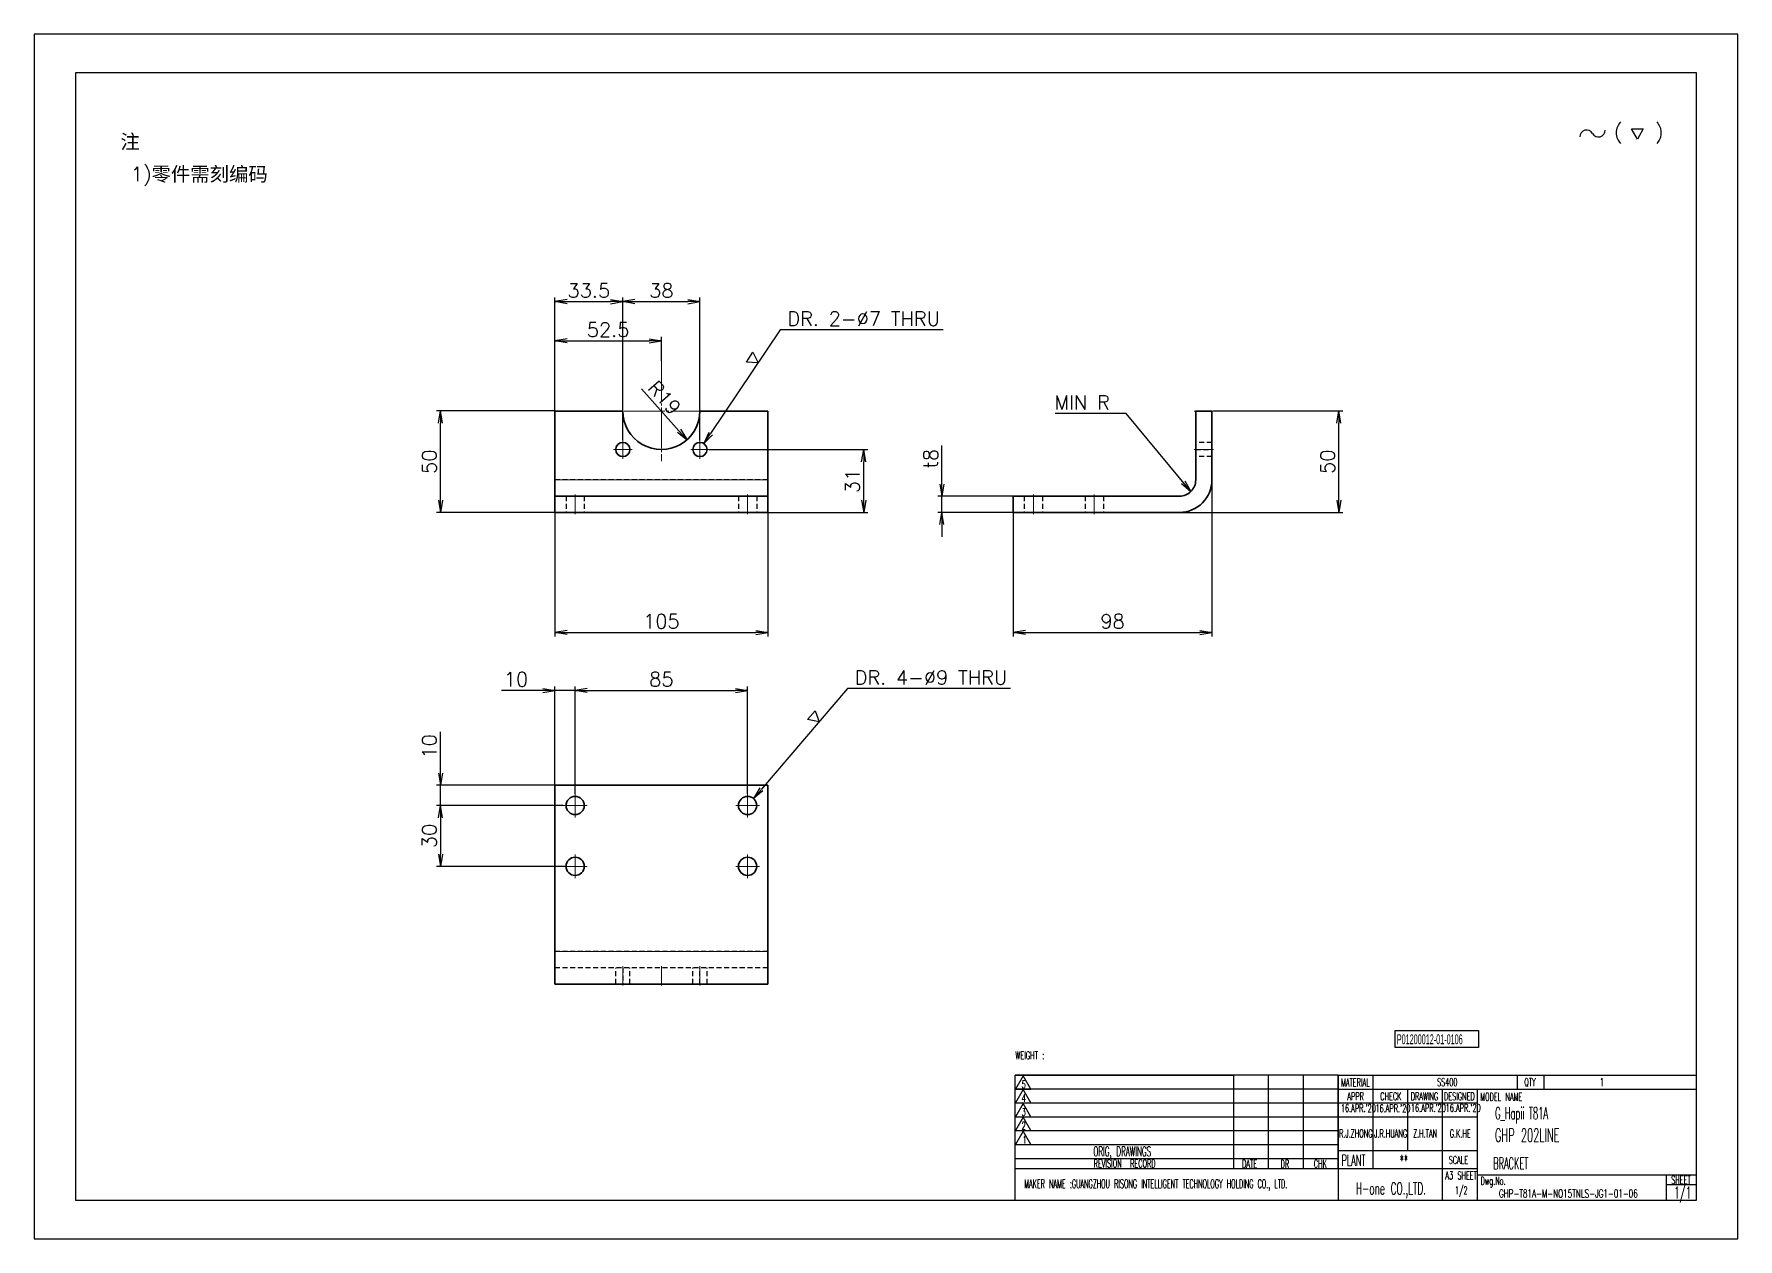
# Model space of a CAD drawing. Header units: millimetres. Extents: x -10155 to 20189, y -25550 to -22580.
# Drawn here: x 3480 to 4320, y -25548 to -24954 of the extents above; entities that cross this region are included whole.
import ezdxf
from ezdxf.enums import TextEntityAlignment as Align

# ---------------------------------------------------------------- set-up
doc = ezdxf.new("R2010")
doc.units = ezdxf.units.MM
doc.linetypes.add('CENTER-HOKUTO', pattern=[23, 20, -1, 1, -1])
doc.linetypes.add('HIDDEN-HOKUTO', pattern=[3.8, 2.5, -1.3])
doc.layers.add('AM_7', color=2, linetype='CENTER-HOKUTO', lineweight=30)
doc.layers.add('AM_HID', color=1, linetype='HIDDEN-HOKUTO', lineweight=25)
doc.layers.add('title_frame', color=7, linetype='Continuous')
doc.layers.add('word_dim', color=253, linetype='Continuous')
doc.styles.add('MX_NOTE_STANDARD', font='txt.shx', dxfattribs={"bigfont": 'bigfont.shx'})
doc.styles.get("Standard").update_dxf_attribs({"font": 'romans.shx', "bigfont": 'bigfont.shx'})
doc.dimstyles.new('RS1-2', dxfattribs={"dimscale": 2, "dimtxt": 3.5, "dimasz": 3, "dimexe": 1, "dimexo": 0, "dimgap": 1, "dimtad": 3, "dimdsep": 46, "dimtxsty": 'Standard', "dimblk1": 'OPEN', "dimblk2": 'OPEN', "dimsah": 1, "dimcen": 0, "dimclrd": 256, "dimclre": 256, "dimclrt": 3, "dimazin": 2, "dimtfac": 1, "dimtmove": 0, "dimatfit": 3, "dimldrblk": 'OPEN', "dimfxl": 0, "dimtolj": 1, "dimtzin": 0, "dimarcsym": 0})

# ---------------------------------------------------------------- blocks, each defined once
blk = doc.blocks.new('shiage0')
at = {"layer": 'word_dim', "color": 3, "linetype": 'Continuous'}
for centre, start, end in [((1.69, 0), 30, 180), ((4.61, 1.69), 210, 0)]:
    blk.add_arc(centre, 1.69, start, end, dxfattribs=at)
blk = doc.blocks.new('12')
at = {"layer": 'title_frame', "color": 3, "linetype": 'Continuous'}
blk.add_lwpolyline([(20.46, 3.03), (19.01, 5.53), (21.9, 5.53)], close=True, dxfattribs=at)
blk.add_blockref('shiage0', (6.23, 3.56), dxfattribs=at)
blk.add_text('(   )', height=3.5, dxfattribs=at).set_placement((14.64, 3.08))
blk = doc.blocks.new('_Open')
at = {"color": 0, "lineweight": -2}
for p, q in [((-1, 0.17), (0, 0)), ((-1, -0.17), (0, 0)), ((0, 0), (-1, 0))]:
    blk.add_line(p, q, dxfattribs=at)
blk = doc.blocks.new('*D391')
at = {"layer": 'DEFPOINTS', "color": 0, "linetype": 'Continuous', "ltscale": 2}
for p in [(4060.66, -25168.11), (3962.66, -25189.36), (4060.66, -25248.55)]:
    blk.add_point(p, dxfattribs=at)
at = {"layer": 'word_dim', "linetype": 'Continuous', "lineweight": -2, "ltscale": 2}
for p, q in [((4060.66, -25168.11), (4060.66, -25250.55)), ((3962.66, -25189.36), (3962.66, -25250.55)), ((3968.66, -25248.55), (4054.66, -25248.55))]:
    blk.add_line(p, q, dxfattribs=at)
at = {"layer": 'word_dim', "linetype": 'Continuous', "lineweight": -2, "ltscale": 2, "xscale": 6, "yscale": 6, "zscale": 6, "rotation": 180}
blk.add_blockref('_Open', (3962.66, -25248.55), dxfattribs=at)
at = {"layer": 'word_dim', "linetype": 'Continuous', "lineweight": -2, "ltscale": 2, "xscale": 6, "yscale": 6, "zscale": 6}
blk.add_blockref('_Open', (4060.66, -25248.55), dxfattribs=at)
at = {"layer": 'word_dim', "color": 3, "linetype": 'Continuous', "ltscale": 2, "insert": (4011.66, -25243.05), "char_height": 7, "attachment_point": 5}
blk.add_mtext('\\A1;98', dxfattribs=at)
blk = doc.blocks.new('*D392')
at = {"layer": 'DEFPOINTS', "color": 0, "linetype": 'Continuous', "ltscale": 2}
for p in [(3927.53, -25181.36), (3962.66, -25181.36), (3962.66, -25189.36)]:
    blk.add_point(p, dxfattribs=at)
at = {"layer": 'word_dim', "linetype": 'Continuous', "lineweight": -2, "ltscale": 2}
for p, q in [((3927.53, -25175.36), (3927.53, -25156.36)), ((3962.66, -25181.36), (3925.53, -25181.36)), ((3927.53, -25189.36), (3927.53, -25181.36)), ((3962.66, -25189.36), (3925.53, -25189.36)), ((3927.53, -25195.36), (3927.53, -25201.36))]:
    blk.add_line(p, q, dxfattribs=at)
at = {"layer": 'word_dim', "linetype": 'Continuous', "lineweight": -2, "ltscale": 2, "xscale": 6, "yscale": 6, "zscale": 6}
for p, rotation in [((3927.53, -25181.36), 270), ((3927.53, -25189.36), 90)]:
    blk.add_blockref('_Open', p, dxfattribs=dict(at, rotation=rotation))
at = {"layer": 'word_dim', "color": 3, "linetype": 'Continuous', "ltscale": 2, "insert": (3922.03, -25162.86), "char_height": 7, "attachment_point": 5, "rotation": 90}
blk.add_mtext('\\A1;t8', dxfattribs=at)
blk = doc.blocks.new('*D393')
at = {"layer": 'DEFPOINTS', "color": 0, "linetype": 'Continuous', "ltscale": 2}
for p in [(4061.46, -25139.36), (4123.17, -25139.36), (4035.02, -25189.36)]:
    blk.add_point(p, dxfattribs=at)
at = {"layer": 'word_dim', "linetype": 'Continuous', "lineweight": -2, "ltscale": 2}
for p, q in [((4061.46, -25139.36), (4125.17, -25139.36)), ((4123.17, -25183.36), (4123.17, -25145.36)), ((4035.02, -25189.36), (4125.17, -25189.36))]:
    blk.add_line(p, q, dxfattribs=at)
at = {"layer": 'word_dim', "linetype": 'Continuous', "lineweight": -2, "ltscale": 2, "xscale": 6, "yscale": 6, "zscale": 6}
for p, rotation in [((4123.17, -25139.36), 90), ((4123.17, -25189.36), 270)]:
    blk.add_blockref('_Open', p, dxfattribs=dict(at, rotation=rotation))
at = {"layer": 'word_dim', "color": 3, "linetype": 'Continuous', "ltscale": 2, "insert": (4117.67, -25164.36), "char_height": 7, "attachment_point": 5, "rotation": 90}
blk.add_mtext('\\A1;50', dxfattribs=at)
blk = doc.blocks.new('*D394')
at = {"layer": 'DEFPOINTS', "color": 0, "linetype": 'Continuous', "ltscale": 2}
for p in [(3736.72, -25189.36), (3841.72, -25189.36), (3841.72, -25248.55)]:
    blk.add_point(p, dxfattribs=at)
at = {"layer": 'word_dim', "linetype": 'Continuous', "lineweight": -2, "ltscale": 2}
for p, q in [((3736.72, -25189.36), (3736.72, -25250.55)), ((3841.72, -25189.36), (3841.72, -25250.55)), ((3742.72, -25248.55), (3835.72, -25248.55))]:
    blk.add_line(p, q, dxfattribs=at)
at = {"layer": 'word_dim', "linetype": 'Continuous', "lineweight": -2, "ltscale": 2, "xscale": 6, "yscale": 6, "zscale": 6, "rotation": 180}
blk.add_blockref('_Open', (3736.72, -25248.55), dxfattribs=at)
at = {"layer": 'word_dim', "linetype": 'Continuous', "lineweight": -2, "ltscale": 2, "xscale": 6, "yscale": 6, "zscale": 6}
blk.add_blockref('_Open', (3841.72, -25248.55), dxfattribs=at)
at = {"layer": 'word_dim', "color": 3, "linetype": 'Continuous', "ltscale": 2, "insert": (3789.22, -25243.05), "char_height": 7, "attachment_point": 5}
blk.add_mtext('\\A1;105', dxfattribs=at)
blk = doc.blocks.new('*D395')
at = {"layer": 'DEFPOINTS', "color": 0, "linetype": 'Continuous', "ltscale": 2}
for p in [(3680.35, -25139.36), (3736.72, -25139.36), (3736.72, -25189.36)]:
    blk.add_point(p, dxfattribs=at)
at = {"layer": 'word_dim', "linetype": 'Continuous', "lineweight": -2, "ltscale": 2}
for p, q in [((3736.72, -25139.36), (3678.35, -25139.36)), ((3680.35, -25183.36), (3680.35, -25145.36)), ((3736.72, -25189.36), (3678.35, -25189.36))]:
    blk.add_line(p, q, dxfattribs=at)
at = {"layer": 'word_dim', "linetype": 'Continuous', "lineweight": -2, "ltscale": 2, "xscale": 6, "yscale": 6, "zscale": 6}
for p, rotation in [((3680.35, -25139.36), 90), ((3680.35, -25189.36), 270)]:
    blk.add_blockref('_Open', p, dxfattribs=dict(at, rotation=rotation))
at = {"layer": 'word_dim', "color": 3, "linetype": 'Continuous', "ltscale": 2, "insert": (3674.85, -25164.36), "char_height": 7, "attachment_point": 5, "rotation": 90}
blk.add_mtext('\\A1;50', dxfattribs=at)
blk = doc.blocks.new('*D396')
at = {"layer": 'DEFPOINTS', "color": 0, "linetype": 'Continuous', "ltscale": 2}
for p in [(3812.77, -25158.36), (3888.96, -25158.36), (3841.72, -25189.36)]:
    blk.add_point(p, dxfattribs=at)
at = {"layer": 'word_dim', "linetype": 'Continuous', "lineweight": -2, "ltscale": 2}
for p, q in [((3812.77, -25158.36), (3890.96, -25158.36)), ((3888.96, -25183.36), (3888.96, -25164.36)), ((3841.72, -25189.36), (3890.96, -25189.36))]:
    blk.add_line(p, q, dxfattribs=at)
at = {"layer": 'word_dim', "linetype": 'Continuous', "lineweight": -2, "ltscale": 2, "xscale": 6, "yscale": 6, "zscale": 6}
for p, rotation in [((3888.96, -25158.36), 90), ((3888.96, -25189.36), 270)]:
    blk.add_blockref('_Open', p, dxfattribs=dict(at, rotation=rotation))
at = {"layer": 'word_dim', "color": 3, "linetype": 'Continuous', "ltscale": 2, "insert": (3883.46, -25173.86), "char_height": 7, "attachment_point": 5, "rotation": 90}
blk.add_mtext('\\A1;31', dxfattribs=at)
blk = doc.blocks.new('*D397')
at = {"layer": 'DEFPOINTS', "color": 0, "linetype": 'Continuous', "ltscale": 2}
for p in [(3770.22, -25085.43), (3736.72, -25139.36), (3770.22, -25153.81)]:
    blk.add_point(p, dxfattribs=at)
at = {"layer": 'word_dim', "linetype": 'Continuous', "lineweight": -2, "ltscale": 2}
for p, q in [((3736.72, -25139.36), (3736.72, -25083.43)), ((3742.72, -25085.43), (3764.22, -25085.43)), ((3770.22, -25153.81), (3770.22, -25083.43))]:
    blk.add_line(p, q, dxfattribs=at)
at = {"layer": 'word_dim', "linetype": 'Continuous', "lineweight": -2, "ltscale": 2, "xscale": 6, "yscale": 6, "zscale": 6, "rotation": 180}
blk.add_blockref('_Open', (3736.72, -25085.43), dxfattribs=at)
at = {"layer": 'word_dim', "linetype": 'Continuous', "lineweight": -2, "ltscale": 2, "xscale": 6, "yscale": 6, "zscale": 6}
blk.add_blockref('_Open', (3770.22, -25085.43), dxfattribs=at)
at = {"layer": 'word_dim', "color": 3, "linetype": 'Continuous', "ltscale": 2, "insert": (3753.47, -25079.93), "char_height": 7, "attachment_point": 5}
blk.add_mtext('\\A1;33.5', dxfattribs=at)
blk = doc.blocks.new('*D398')
at = {"layer": 'DEFPOINTS', "color": 0, "linetype": 'Continuous', "ltscale": 2}
for p in [(3808.22, -25085.43), (3770.22, -25153.81), (3808.22, -25153.81)]:
    blk.add_point(p, dxfattribs=at)
at = {"layer": 'word_dim', "linetype": 'Continuous', "lineweight": -2, "ltscale": 2}
for p, q in [((3770.22, -25153.81), (3770.22, -25083.43)), ((3776.22, -25085.43), (3802.22, -25085.43)), ((3808.22, -25153.81), (3808.22, -25083.43))]:
    blk.add_line(p, q, dxfattribs=at)
at = {"layer": 'word_dim', "linetype": 'Continuous', "lineweight": -2, "ltscale": 2, "xscale": 6, "yscale": 6, "zscale": 6, "rotation": 180}
blk.add_blockref('_Open', (3770.22, -25085.43), dxfattribs=at)
at = {"layer": 'word_dim', "linetype": 'Continuous', "lineweight": -2, "ltscale": 2, "xscale": 6, "yscale": 6, "zscale": 6}
blk.add_blockref('_Open', (3808.22, -25085.43), dxfattribs=at)
at = {"layer": 'word_dim', "color": 3, "linetype": 'Continuous', "ltscale": 2, "insert": (3789.22, -25079.93), "char_height": 7, "attachment_point": 5}
blk.add_mtext('\\A1;38', dxfattribs=at)
blk = doc.blocks.new('*D399')
at = {"layer": 'DEFPOINTS', "color": 0, "linetype": 'Continuous', "ltscale": 2}
for p in [(3789.22, -25104.79), (3789.22, -25114.66), (3736.72, -25139.36)]:
    blk.add_point(p, dxfattribs=at)
at = {"layer": 'word_dim', "linetype": 'Continuous', "lineweight": -2, "ltscale": 2}
for p, q in [((3736.72, -25139.36), (3736.72, -25102.79)), ((3742.72, -25104.79), (3783.22, -25104.79)), ((3789.22, -25114.66), (3789.22, -25102.79))]:
    blk.add_line(p, q, dxfattribs=at)
at = {"layer": 'word_dim', "linetype": 'Continuous', "lineweight": -2, "ltscale": 2, "xscale": 6, "yscale": 6, "zscale": 6, "rotation": 180}
blk.add_blockref('_Open', (3736.72, -25104.79), dxfattribs=at)
at = {"layer": 'word_dim', "linetype": 'Continuous', "lineweight": -2, "ltscale": 2, "xscale": 6, "yscale": 6, "zscale": 6}
blk.add_blockref('_Open', (3789.22, -25104.79), dxfattribs=at)
at = {"layer": 'word_dim', "color": 3, "linetype": 'Continuous', "ltscale": 2, "insert": (3762.97, -25099.29), "char_height": 7, "attachment_point": 5}
blk.add_mtext('\\A1;52.5', dxfattribs=at)
blk = doc.blocks.new('*D400')
at = {"layer": 'DEFPOINTS', "color": 0, "linetype": 'Continuous', "ltscale": 2}
for p in [(3789.22, -25139.36), (3801.87, -25153.54)]:
    blk.add_point(p, dxfattribs=at)
at = {"layer": 'word_dim', "linetype": 'Continuous', "lineweight": -2, "ltscale": 2}
blk.add_line((3779.46, -25128.42), (3797.88, -25149.06), dxfattribs=at)
at = {"layer": 'word_dim', "linetype": 'Continuous', "lineweight": -2, "ltscale": 2, "xscale": 6, "yscale": 6, "zscale": 6, "rotation": 311.7435902242366}
blk.add_blockref('_Open', (3801.87, -25153.54), dxfattribs=at)
at = {"layer": 'word_dim', "color": 3, "linetype": 'Continuous', "ltscale": 2, "insert": (3790.77, -25132.84), "char_height": 7, "attachment_point": 5, "rotation": 311.74359}
blk.add_mtext('\\A1;R19', dxfattribs=at)
blk = doc.blocks.new('*D401')
at = {"layer": 'DEFPOINTS', "color": 0, "linetype": 'Continuous', "ltscale": 2}
for p in [(3810.17, -25155.45), (3806.27, -25161.27)]:
    blk.add_point(p, dxfattribs=at)
at = {"layer": 'word_dim', "linetype": 'Continuous', "lineweight": -2, "ltscale": 2}
for p, q in [((3847.76, -25099.35), (3813.51, -25150.47)), ((3928.16, -25099.35), (3847.76, -25099.35))]:
    blk.add_line(p, q, dxfattribs=at)
at = {"layer": 'word_dim', "linetype": 'Continuous', "lineweight": -2, "ltscale": 2, "xscale": 6, "yscale": 6, "zscale": 6, "rotation": 236.1779043130994}
blk.add_blockref('_Open', (3810.17, -25155.45), dxfattribs=at)
at = {"layer": 'word_dim', "color": 3, "linetype": 'Continuous', "ltscale": 2, "insert": (3888.96, -25093.85), "char_height": 7, "attachment_point": 5}
blk.add_mtext('\\A1;DR. 2-∅7 THRU', dxfattribs=at)
blk = doc.blocks.new('shiage1')
at = {"layer": 'word_dim', "color": 3, "linetype": 'Continuous'}
for p, q in [((0, 0), (-1.44, 2.5)), ((-1.44, 2.5), (1.44, 2.5)), ((1.44, 2.5), (0, 0))]:
    blk.add_line(p, q, dxfattribs=at)
blk = doc.blocks.new('*D402')
at = {"layer": 'DEFPOINTS', "color": 0, "linetype": 'Continuous', "ltscale": 2}
for p in [(3746.72, -25277.11), (3736.72, -25323.87), (3746.72, -25328.02)]:
    blk.add_point(p, dxfattribs=at)
at = {"layer": 'word_dim', "linetype": 'Continuous', "lineweight": -2, "ltscale": 2}
for p, q in [((3736.72, -25323.87), (3736.72, -25275.11)), ((3746.72, -25328.02), (3746.72, -25275.11)), ((3730.72, -25277.11), (3710.39, -25277.11)), ((3746.72, -25277.11), (3736.72, -25277.11)), ((3752.72, -25277.11), (3758.72, -25277.11))]:
    blk.add_line(p, q, dxfattribs=at)
at = {"layer": 'word_dim', "linetype": 'Continuous', "lineweight": -2, "ltscale": 2, "xscale": 6, "yscale": 6, "zscale": 6}
blk.add_blockref('_Open', (3736.72, -25277.11), dxfattribs=at)
at = {"layer": 'word_dim', "linetype": 'Continuous', "lineweight": -2, "ltscale": 2, "xscale": 6, "yscale": 6, "zscale": 6, "rotation": 180}
blk.add_blockref('_Open', (3746.72, -25277.11), dxfattribs=at)
at = {"layer": 'word_dim', "color": 3, "linetype": 'Continuous', "ltscale": 2, "insert": (3717.55, -25271.61), "char_height": 7, "attachment_point": 5}
blk.add_mtext('\\A1;10', dxfattribs=at)
blk = doc.blocks.new('*D403')
at = {"layer": 'DEFPOINTS', "color": 0, "linetype": 'Continuous', "ltscale": 2}
for p in [(3831.72, -25277.11), (3746.72, -25328.02), (3831.72, -25328.02)]:
    blk.add_point(p, dxfattribs=at)
at = {"layer": 'word_dim', "linetype": 'Continuous', "lineweight": -2, "ltscale": 2}
for p, q in [((3746.72, -25328.02), (3746.72, -25275.11)), ((3831.72, -25328.02), (3831.72, -25275.11)), ((3752.72, -25277.11), (3825.72, -25277.11))]:
    blk.add_line(p, q, dxfattribs=at)
at = {"layer": 'word_dim', "linetype": 'Continuous', "lineweight": -2, "ltscale": 2, "xscale": 6, "yscale": 6, "zscale": 6, "rotation": 180}
blk.add_blockref('_Open', (3746.72, -25277.11), dxfattribs=at)
at = {"layer": 'word_dim', "linetype": 'Continuous', "lineweight": -2, "ltscale": 2, "xscale": 6, "yscale": 6, "zscale": 6}
blk.add_blockref('_Open', (3831.72, -25277.11), dxfattribs=at)
at = {"layer": 'word_dim', "color": 3, "linetype": 'Continuous', "ltscale": 2, "insert": (3789.22, -25271.61), "char_height": 7, "attachment_point": 5}
blk.add_mtext('\\A1;85', dxfattribs=at)
blk = doc.blocks.new('*D404')
at = {"layer": 'DEFPOINTS', "color": 0, "linetype": 'Continuous', "ltscale": 2}
for p in [(3736.72, -25323.87), (3680.35, -25333.87), (3740.87, -25333.87)]:
    blk.add_point(p, dxfattribs=at)
at = {"layer": 'word_dim', "linetype": 'Continuous', "lineweight": -2, "ltscale": 2}
for p, q in [((3680.35, -25317.87), (3680.35, -25297.53)), ((3736.72, -25323.87), (3678.35, -25323.87)), ((3680.35, -25333.87), (3680.35, -25323.87)), ((3740.87, -25333.87), (3678.35, -25333.87)), ((3680.35, -25339.87), (3680.35, -25345.87))]:
    blk.add_line(p, q, dxfattribs=at)
at = {"layer": 'word_dim', "linetype": 'Continuous', "lineweight": -2, "ltscale": 2, "xscale": 6, "yscale": 6, "zscale": 6}
for p, rotation in [((3680.35, -25323.87), 270), ((3680.35, -25333.87), 90)]:
    blk.add_blockref('_Open', p, dxfattribs=dict(at, rotation=rotation))
at = {"layer": 'word_dim', "color": 3, "linetype": 'Continuous', "ltscale": 2, "insert": (3674.85, -25304.7), "char_height": 7, "attachment_point": 5, "rotation": 90}
blk.add_mtext('\\A1;10', dxfattribs=at)
blk = doc.blocks.new('*D405')
at = {"layer": 'DEFPOINTS', "color": 0, "linetype": 'Continuous', "ltscale": 2}
for p in [(3740.87, -25333.87), (3680.35, -25363.87), (3742.22, -25363.87)]:
    blk.add_point(p, dxfattribs=at)
at = {"layer": 'word_dim', "linetype": 'Continuous', "lineweight": -2, "ltscale": 2}
for p, q in [((3740.87, -25333.87), (3678.35, -25333.87)), ((3680.35, -25339.87), (3680.35, -25357.87)), ((3742.22, -25363.87), (3678.35, -25363.87))]:
    blk.add_line(p, q, dxfattribs=at)
at = {"layer": 'word_dim', "linetype": 'Continuous', "lineweight": -2, "ltscale": 2, "xscale": 6, "yscale": 6, "zscale": 6}
for p, rotation in [((3680.35, -25333.87), 90), ((3680.35, -25363.87), 270)]:
    blk.add_blockref('_Open', p, dxfattribs=dict(at, rotation=rotation))
at = {"layer": 'word_dim', "color": 3, "linetype": 'Continuous', "ltscale": 2, "insert": (3674.85, -25348.87), "char_height": 7, "attachment_point": 5, "rotation": 90}
blk.add_mtext('\\A1;30', dxfattribs=at)
blk = doc.blocks.new('*D406')
at = {"layer": 'DEFPOINTS', "color": 0, "linetype": 'Continuous', "ltscale": 2}
for p in [(3834.64, -25330.45), (3828.8, -25337.29)]:
    blk.add_point(p, dxfattribs=at)
at = {"layer": 'word_dim', "linetype": 'Continuous', "lineweight": -2, "ltscale": 2}
for p, q in [((3880.94, -25276.23), (3838.54, -25325.88)), ((3961.34, -25276.23), (3880.94, -25276.23))]:
    blk.add_line(p, q, dxfattribs=at)
at = {"layer": 'word_dim', "linetype": 'Continuous', "lineweight": -2, "ltscale": 2, "xscale": 6, "yscale": 6, "zscale": 6, "rotation": 229.5066972334236}
blk.add_blockref('_Open', (3834.64, -25330.45), dxfattribs=at)
at = {"layer": 'word_dim', "color": 3, "linetype": 'Continuous', "ltscale": 2, "insert": (3922.14, -25270.73), "char_height": 7, "attachment_point": 5}
blk.add_mtext('\\A1;DR. 4-∅9 THRU', dxfattribs=at)

msp = doc.modelspace()

# ---------------------------------------------------------------- linework, layer by layer
at = {"color": 7, "lineweight": 35}
for p, q in [((3736.722, -25139.362), (3770.222, -25139.362)), ((3736.722, -25173.362), (3736.722, -25139.362)), ((3808.222, -25139.362), (3841.722, -25139.362)), ((3841.722, -25173.362), (3841.722, -25139.362)), ((4052.663, -25173.362), (4052.663, -25139.362)), ((4060.663, -25139.362), (4060.663, -25173.362)), ((3841.722, -25181.362), (3736.722, -25181.362)), ((3962.663, -25181.362), (4044.663, -25181.362)), ((3841.722, -25189.362), (3736.722, -25189.362)), ((4044.663, -25189.362), (3962.663, -25189.362)), ((3841.722, -25323.868), (3736.722, -25323.868)), ((3736.722, -25405.868), (3736.722, -25323.868)), ((3841.722, -25405.868), (3841.722, -25323.868)), ((3841.722, -25421.868), (3736.722, -25421.868))]:
    msp.add_line(p, q, dxfattribs=at)
at = {"color": 7, "lineweight": 35, "ltscale": 0.2}
for p, q in [((4060.663, -25139.362), (4052.663, -25139.362)), ((3736.722, -25173.362), (3736.722, -25181.362)), ((3841.722, -25173.362), (3841.722, -25181.362)), ((3736.722, -25189.362), (3736.722, -25181.362)), ((3841.722, -25189.362), (3841.722, -25181.362)), ((3962.663, -25189.362), (3962.663, -25181.362))]:
    msp.add_line(p, q, dxfattribs=at)
at = {"color": 7, "lineweight": 13}
for p, q in [((3841.722, -25173.362), (3736.722, -25173.362)), ((3841.722, -25405.868), (3736.722, -25405.868))]:
    msp.add_line(p, q, dxfattribs=at)
at = {"color": 7, "lineweight": 35, "ltscale": 0.4}
for p, q in [((3736.722, -25405.868), (3736.722, -25421.868)), ((3841.722, -25405.868), (3841.722, -25421.868))]:
    msp.add_line(p, q, dxfattribs=at)
at = {"color": 7, "lineweight": 35}
for centre, radius in [((3770.222, -25158.362), 3.5), ((3808.222, -25158.362), 3.5), ((3746.722, -25333.868), 4.5), ((3831.722, -25333.868), 4.5), ((3746.722, -25363.868), 4.5), ((3831.722, -25363.868), 4.5)]:
    msp.add_circle(centre, radius, dxfattribs=at)
for centre, radius, start in [((3789.222, -25139.362), 19, 179.999995), ((4044.663, -25173.362), 16, 269.999997), ((4044.663, -25173.362), 8, 269.999997)]:
    msp.add_arc(centre, radius, start, 0, dxfattribs=at)
at = {"layer": 'AM_7', "lineweight": 13}
for p, q in [((3789.222, -25114.662), (3789.222, -25164.062)), ((3813.922, -25139.362), (3764.521, -25139.362)), ((4051.863, -25139.362), (4061.463, -25139.362)), ((3770.222, -25153.812), (3770.222, -25162.912)), ((3808.222, -25153.812), (3808.222, -25162.912)), ((3774.771, -25158.362), (3765.672, -25158.362)), ((3812.771, -25158.362), (3803.672, -25158.362)), ((4061.463, -25158.362), (4051.862, -25158.362)), ((3746.722, -25180.562), (3746.722, -25190.163)), ((3831.722, -25180.562), (3831.722, -25190.163)), ((3972.663, -25180.562), (3972.663, -25190.163)), ((4002.663, -25180.562), (4002.663, -25190.163)), ((3752.572, -25333.868), (3740.871, -25333.868)), ((3746.722, -25328.018), (3746.722, -25339.718)), ((3837.572, -25333.868), (3825.871, -25333.868)), ((3831.722, -25328.018), (3831.722, -25339.718)), ((3746.722, -25358.018), (3746.722, -25369.718)), ((3831.722, -25358.018), (3831.722, -25369.718)), ((3752.572, -25363.868), (3740.871, -25363.868)), ((3837.572, -25363.868), (3825.871, -25363.868)), ((3770.222, -25422.668), (3770.222, -25413.068)), ((3789.222, -25413.068), (3789.222, -25422.668)), ((3808.222, -25422.668), (3808.222, -25413.068))]:
    msp.add_line(p, q, dxfattribs=at)
at = {"layer": 'AM_HID', "color": 1}
for p, q in [((4060.663, -25154.862), (4052.663, -25154.862)), ((4060.663, -25154.862), (4052.663, -25154.862)), ((4052.663, -25158.362), (4060.663, -25158.362)), ((4060.663, -25161.862), (4052.663, -25161.862)), ((4060.663, -25161.862), (4052.663, -25161.862)), ((3841.722, -25173.362), (3736.722, -25173.362)), ((3742.222, -25181.362), (3742.222, -25189.362)), ((3742.222, -25181.362), (3742.222, -25189.362)), ((3751.222, -25181.362), (3751.222, -25189.362)), ((3751.222, -25181.362), (3751.222, -25189.362)), ((3827.222, -25181.362), (3827.222, -25189.362)), ((3827.222, -25181.362), (3827.222, -25189.362)), ((3836.222, -25181.362), (3836.222, -25189.362)), ((3836.222, -25181.362), (3836.222, -25189.362)), ((3968.163, -25181.362), (3968.163, -25189.362)), ((3968.163, -25181.362), (3968.163, -25189.362)), ((3977.163, -25181.362), (3977.163, -25189.362)), ((3977.163, -25181.362), (3977.163, -25189.362)), ((3998.163, -25181.362), (3998.163, -25189.362)), ((3998.163, -25181.362), (3998.163, -25189.362)), ((4007.163, -25181.362), (4007.163, -25189.362)), ((4007.163, -25181.362), (4007.163, -25189.362)), ((3841.722, -25405.868), (3736.722, -25405.868)), ((3841.722, -25413.868), (3736.722, -25413.868)), ((3766.722, -25421.868), (3766.722, -25413.868)), ((3770.222, -25413.868), (3770.222, -25421.868)), ((3773.722, -25421.868), (3773.722, -25413.868)), ((3804.722, -25421.868), (3804.722, -25413.868)), ((3808.222, -25421.868), (3808.222, -25413.868)), ((3811.722, -25421.868), (3811.722, -25413.868))]:
    msp.add_line(p, q, dxfattribs=at)
at = {"layer": 'title_frame'}
for p, q in [((4150.974, -25444.74), (4192.03, -25444.74)), ((4150.974, -25453.141), (4150.974, -25444.74)), ((4192.03, -25444.74), (4192.03, -25453.141)), ((4192.03, -25453.141), (4150.974, -25453.141)), ((3963.668, -25528.61), (3963.668, -25466.87)), ((3963.668, -25466.87), (4071.468, -25466.87)), ((4122.918, -25466.87), (3963.668, -25466.87)), ((3967.628, -25467.112), (3963.869, -25473.623)), ((3971.387, -25473.623), (3967.628, -25467.112)), ((4071.468, -25512.93), (4071.468, -25466.87)), ((4088.618, -25512.93), (4088.618, -25466.87)), ((4088.618, -25512.93), (4088.618, -25466.87)), ((4105.768, -25512.93), (4105.768, -25466.87)), ((4105.768, -25512.93), (4105.768, -25466.87)), ((4122.918, -25466.87), (4122.918, -25473.73)), ((4122.918, -25466.87), (4122.918, -25528.61)), ((4122.918, -25466.87), (4122.918, -25528.61)), ((4122.918, -25512.93), (4122.918, -25466.87)), ((4122.918, -25466.87), (4299.318, -25466.87)), ((4140.068, -25512.93), (4140.068, -25466.87)), ((4211.118, -25466.87), (4211.118, -25473.73)), ((4224.263, -25466.87), (4224.263, -25473.73)), ((4071.468, -25473.73), (3963.668, -25473.73)), ((4122.918, -25473.73), (3963.668, -25473.73)), ((3963.869, -25473.623), (3971.387, -25473.623)), ((3967.628, -25473.928), (3963.869, -25480.439)), ((3971.387, -25480.439), (3967.628, -25473.928)), ((4122.918, -25473.73), (4299.318, -25473.73)), ((4157.218, -25503.921), (4157.218, -25473.73)), ((4174.368, -25528.61), (4174.368, -25473.73)), ((4191.518, -25528.61), (4191.518, -25473.73)), ((4071.468, -25480.59), (3963.668, -25480.59)), ((4122.918, -25480.59), (3963.668, -25480.59)), ((3963.869, -25480.439), (3971.387, -25480.439)), ((3967.628, -25480.845), (3963.869, -25487.357)), ((3971.387, -25487.357), (3967.628, -25480.845)), ((4191.518, -25480.59), (4122.918, -25480.59)), ((4071.468, -25487.45), (3963.668, -25487.45)), ((4122.918, -25487.45), (3963.668, -25487.45)), ((3963.869, -25487.357), (3971.387, -25487.357)), ((3967.628, -25487.535), (3963.869, -25494.046)), ((3971.387, -25494.046), (3967.628, -25487.535)), ((4191.518, -25487.45), (4122.918, -25487.45)), ((4071.468, -25494.31), (3963.668, -25494.31)), ((4122.918, -25494.31), (3963.668, -25494.31)), ((4071.468, -25501.17), (3963.668, -25501.17)), ((4122.918, -25501.17), (3963.668, -25501.17)), ((3963.869, -25494.046), (3971.387, -25494.046)), ((3967.628, -25494.453), (3963.869, -25500.964)), ((3963.869, -25500.964), (3971.387, -25500.964)), ((3971.387, -25500.964), (3967.628, -25494.453)), ((4071.468, -25508.03), (3963.668, -25508.03)), ((4122.918, -25508.03), (3963.668, -25508.03)), ((4122.918, -25503.921), (4191.518, -25503.921)), ((4122.918, -25512.93), (3963.668, -25512.93)), ((4191.518, -25512.93), (4122.918, -25512.93)), ((4191.518, -25515.87), (4299.318, -25515.87)), ((4284.618, -25515.87), (4284.618, -25528.61)), ((4284.618, -25520.77), (4299.318, -25520.77)), ((4299.318, -25528.61), (4191.518, -25528.61))]:
    msp.add_line(p, q, dxfattribs=at)
at = {"layer": 'title_frame', "color": 4}
msp.add_lwpolyline([(4319.968, -24953.535), (3479.968, -24953.535), (3479.968, -25547.535), (4319.968, -25547.535)], close=True, dxfattribs=at)
at = {"layer": 'title_frame'}
msp.add_lwpolyline([(3500.618, -24972.46), (4299.318, -24972.46), (4299.318, -25528.61), (3500.618, -25528.61)], close=True, dxfattribs=at)

# ---------------------------------------------------------------- block references
at = {"layer": 'word_dim', "color": 3, "linetype": 'Continuous', "ltscale": 2, "xscale": 2, "yscale": 2, "zscale": 2}
msp.add_blockref('12', (4229.529, -25011.359), dxfattribs=at)
at = {"layer": 'word_dim', "color": 3, "linetype": 'Continuous', "ltscale": 2, "yscale": 2, "zscale": 2}
for p, xscale, rotation in [((3836.871, -25115.602), 2.000000000000008, 56.17790431307492), ((3866.972, -25292.586), 2.000000000000004, 49.50669723340692)]:
    msp.add_blockref('shiage1', p, dxfattribs=dict(at, xscale=xscale, rotation=rotation))

# ---------------------------------------------------------------- texts
at = {"ltscale": 2, "char_height": 7, "attachment_point": 1}
for s, insert, width in [('{\\fSimSun|b0|i0|c134|p2;\\C3;注}', (3522.551, -25003.049), 20.72938), ('{\\Fromans,bigfont|c134;\\C3;1)\\fSimSun|b0|i0|c134|p2;零件需刻编码}', (3527.682, -25019.065), 193.81227)]:
    msp.add_mtext(s, dxfattribs=dict(at, insert=insert, width=width))
at = {"linetype": 'Continuous', "insert": (4200.272, -25486.57), "char_height": 6, "width": 101.8, "attachment_point": 4}
msp.add_mtext('{\\W0.5;\\C3;G_Hapii T81A}', dxfattribs=at)
at = {"color": 3, "linetype": 'Continuous', "insert": (4202.166, -25523.146), "char_height": 4, "width": 92.82843, "attachment_point": 1}
msp.add_mtext('{\\W0.65;GHP-T81A-M-NO15TNLS-JG1-01-06}', dxfattribs=at)
at = {"layer": 'title_frame', "color": 3, "style": 'MX_NOTE_STANDARD'}
for s, height, width, p in [('WEIGHT :', 3.92, 0.545, (3963.716, -25458.978)), ('MATERIAL', 3.8667, 0.545, (4124.262, -25472.333)), ('SS400', 3.8667, 0.545, (4171.665, -25472.166)), ('QTY', 3.8667, 0.545, (4214.664, -25472.166)), ('1', 3.867, 0.545, (4251.92, -25472.166)), ('5', 3.759, 0.545, (3966.838, -25473.181)), ('4', 3.759, 0.545, (3966.838, -25479.997)), ('APPR', 3.8667, 0.545, (4127.453, -25479.137)), ('CHECK', 3.8667, 0.545, (4143.645, -25479.137)), ('DRAWING', 3.8667, 0.545, (4158.684, -25479.137)), ('DESIGNED', 3.8667, 0.545, (4175.067, -25479.137)), ('MODEL NAME', 3.8667, 0.545, (4192.924, -25479.432)), ('3', 3.759, 0.545, (3966.838, -25486.915)), ("16.APR.'20", 3.8, 0.5341, (4124.212, -25484.963)), ("16.APR.'20", 3.8, 0.5341, (4141.269, -25485.05)), ("16.APR.'20", 3.8, 0.5341, (4158.734, -25484.831)), ("16.APR.'20", 3.8, 0.5341, (4175.884, -25484.831)), ('2', 3.759, 0.545, (3966.838, -25493.604)), ('GHP 202LINE', 6.6, 0.5341, (4200.195, -25499.708)), ('1', 3.759, 0.545, (3967.231, -25500.522)), ('ORIG, DRAWINGS', 4.72595, 0.545, (4002.216, -25506.733)), ('REVISION  RECORD', 3.86669, 0.545, (4002.316, -25512.296)), ('DATE', 3.8667, 0.545, (4075.542, -25512.455)), ('DR', 3.8667, 0.545, (4094.53, -25512.476)), ('CHK', 3.8667, 0.545, (4110.884, -25512.41)), ('PLANT', 5.3704, 0.545, (4124.59, -25511.422)), ('**', 5.3704, 0.545, (4153.304, -25511.422)), ('SCALE', 3.8667, 0.545, (4177.419, -25510.541)), ('BRACKET', 5.88, 0.5, (4199.368, -25513.192)), ('MAKER NAME :GUANGZHOU RISONG INTELLIGENT TECHNOLOGY HOLDING CO., LTD.', 4.32, 0.5341, (3968.116, -25522.478)), ('A3 SHEET', 3.8667, 0.545, (4175.777, -25518.176)), ('Dwg.No.', 3.8667, 0.545, (4193.096, -25520.814)), ('SHEET', 3.8667, 0.545, (4287.098, -25520.355)), ('H-one CO.,LTD.', 5.88, 0.545, (4131.63, -25525.573)), ('1/2', 3.8667, 0.545, (4180.481, -25525.535)), ('1/1', 6, 0.5341, (4288.532, -25527.659))]:
    msp.add_text(s, height=height, dxfattribs=dict(at, width=width)).set_placement(p)
at = {"layer": 'title_frame', "color": 3, "style": 'MX_NOTE_STANDARD', "width": 0.5341}
for s, p in [('R.J.ZHONG', (4131.582, -25498.701)), ('J.R.HUANG', (4148.772, -25498.744)), ('Z.H.TAN', (4165.731, -25498.737)), ('G.K.HE', (4183.072, -25498.744))]:
    msp.add_text(s, height=3.9456, dxfattribs=at).set_placement(p, align=Align.BOTTOM_CENTER)
at = {"layer": 'title_frame', "color": 3, "insert": (4151.801, -25446.652), "char_height": 4.9, "width": 8.2214, "attachment_point": 1, "style": 'MX_NOTE_STANDARD'}
msp.add_mtext('{\\f3 of 9 Barcode|b0|i0|c0|p82;\\W0.5;P01200012-\\f3 of 9 Barcode|b0|i0|c134|p82;01-0106}', dxfattribs=at)
at = {"layer": 'word_dim', "color": 3, "linetype": 'Continuous', "ltscale": 2, "insert": (4010.299, -25138.66), "char_height": 7, "width": 71.36262, "attachment_point": 9}
msp.add_mtext('\\PMIN R', dxfattribs=at)

# ---------------------------------------------------------------- dimensions: what is measured, and where the dimension line sits
at = {"layer": 'word_dim', "linetype": 'Continuous', "ltscale": 2}
for base, p1, p2, picture, middle in [((3770.222, -25085.427), (3736.722, -25139.362), (3770.222, -25153.812), '*D397', (3753.472, -25079.927)), ((3808.222, -25085.427), (3770.222, -25153.812), (3808.222, -25153.812), '*D398', (3789.222, -25079.927)), ((3789.222, -25104.79), (3736.722, -25139.362), (3789.222, -25114.662), '*D399', (3762.972, -25099.29)), ((4060.663, -25248.546), (3962.663, -25189.362), (4060.663, -25168.113), '*D391', (4011.663, -25243.046)), ((3841.722, -25248.546), (3736.722, -25189.362), (3841.722, -25189.362), '*D394', (3789.222, -25243.046)), ((3831.722, -25277.105), (3746.722, -25328.018), (3831.722, -25328.018), '*D403', (3789.222, -25271.605))]:
    dim = msp.add_linear_dim(base=base, p1=p1, p2=p2, dimstyle='RS1-2', dxfattribs=at)
    dim.commit()
    dim.dimension.update_dxf_attribs({"geometry": picture, "text_midpoint": middle})
for p1, p2, text, picture, middle in [((3806.273, -25161.27), (3810.17, -25155.454), 'DR. 2-<> THRU', '*D401', (3888.96, -25099.349)), ((3828.799, -25337.29), (3834.644, -25330.446), 'DR. 4-<> THRU', '*D406', (3922.137, -25276.23))]:
    dim = msp.add_diameter_dim_2p(p1=p1, p2=p2, text=text, dimstyle='RS1-2', override={"dimtoh": 1, "dimtofl": 0}, dxfattribs=at)
    dim.commit()
    dim.dimension.update_dxf_attribs({"geometry": picture, "text_midpoint": middle, "dimtype": 163})
dim = msp.add_radius_dim(center=(3789.222, -25139.362), mpoint=(3801.872, -25153.538), dimstyle='RS1-2', dxfattribs=at)
dim.commit()
dim.dimension.update_dxf_attribs({"geometry": '*D400', "text_midpoint": (3786.669, -25136.502), "dimtype": 164})
for base, p1, p2, picture, middle in [((3680.353, -25139.362), (3736.722, -25189.362), (3736.722, -25139.362), '*D395', (3674.853, -25164.362)), ((4123.165, -25139.362), (4035.016, -25189.362), (4061.463, -25139.362), '*D393', (4117.665, -25164.362)), ((3888.963, -25158.362), (3841.722, -25189.362), (3812.771, -25158.362), '*D396', (3883.463, -25173.862)), ((3680.353, -25363.868), (3740.871, -25333.868), (3742.222, -25363.868), '*D405', (3674.853, -25348.868))]:
    dim = msp.add_linear_dim(base=base, p1=p1, p2=p2, angle=90, dimstyle='RS1-2', dxfattribs=at)
    dim.commit()
    dim.dimension.update_dxf_attribs({"geometry": picture, "text_midpoint": middle})
dim = msp.add_linear_dim(base=(3927.531, -25181.362), p1=(3962.663, -25189.362), p2=(3962.663, -25181.362), angle=90, text='t<>', dimstyle='RS1-2', dxfattribs=at)
dim.commit()
dim.dimension.update_dxf_attribs({"geometry": '*D392', "text_midpoint": (3922.031, -25162.862)})
dim = msp.add_linear_dim(base=(3746.722, -25277.105), p1=(3736.722, -25323.868), p2=(3746.722, -25328.018), dimstyle='RS1-2', dxfattribs=at)
dim.commit()
dim.dimension.update_dxf_attribs({"geometry": '*D402', "text_midpoint": (3717.555, -25277.105), "dimtype": 160})
dim = msp.add_linear_dim(base=(3680.353, -25333.868), p1=(3736.722, -25323.868), p2=(3740.871, -25333.868), angle=90, dimstyle='RS1-2', dxfattribs=at)
dim.commit()
dim.dimension.update_dxf_attribs({"geometry": '*D404', "text_midpoint": (3680.353, -25304.701), "dimtype": 160})

# ---------------------------------------------------------------- leaders
at = {"layer": 'word_dim', "linetype": 'Continuous', "ltscale": 2, "annotation_type": 0, "has_hookline": 1, "hookline_direction": 1, "text_width": 26.867}
msp.add_leader([(4050.32, -25179.019), (4018.299, -25140.66), (4012.299, -25140.66)], dimstyle='RS1-2', override={"dimgap": 1, "dimtad": 1}, dxfattribs=at)

doc.saveas('drawing.dxf')
